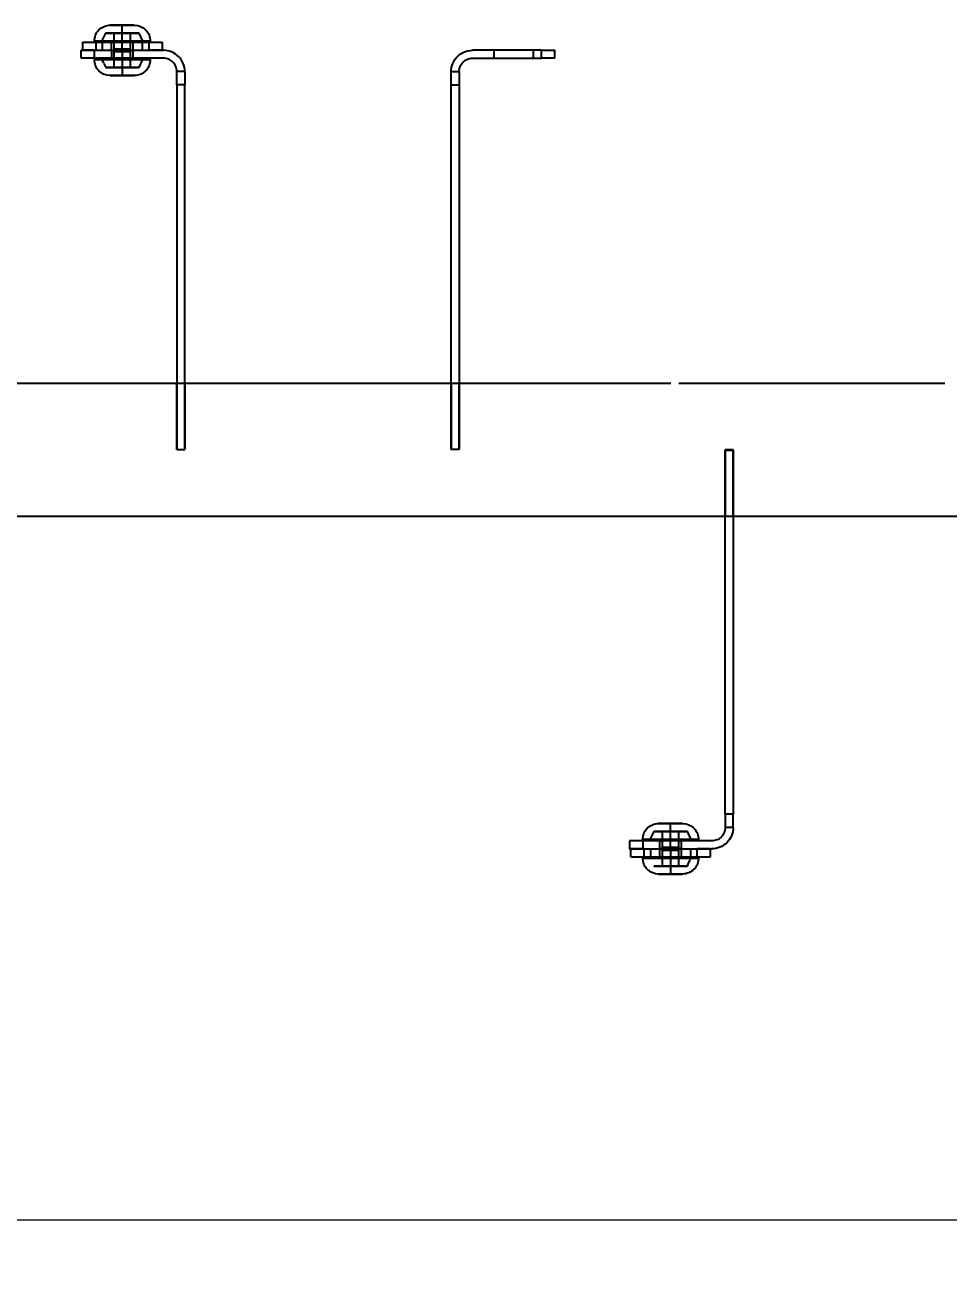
# Model space of a CAD drawing. Header units: millimetres. Extents: x 10366 to 13995, y 24552 to 29685.
# Drawn here: x 11294.7 to 11641.7, y 28548.8 to 29020.5 of the extents above; entities that cross this region are included whole.
import ezdxf

# ---------------------------------------------------------------- set-up
doc = ezdxf.new("R2010")
doc.units = ezdxf.units.MM
doc.header["$LTSCALE"] = 3
for name, color, linetype in [('Default', 7, 'Continuous'), ('Hidden_lines', 7, 'Continuous'), ('Red', 1, 'Continuous')]:
    doc.layers.add(name, color=color, linetype=linetype)
doc.styles.get("Standard").update_dxf_attribs({"font": 'arial.ttf'})
doc.dimstyles.new('MATEUSZ', dxfattribs={"dimtxt": 35, "dimasz": 16, "dimexe": 0.18, "dimexo": 0.0625, "dimgap": 0.09, "dimtad": 0, "dimdec": 0, "dimdsep": 46, "dimtxsty": 'Standard', "dimblk": 'DOT', "dimcen": 0.09, "dimse1": 1, "dimse2": 1, "dimadec": 0, "dimazin": 0, "dimtfac": 1, "dimtdec": 0, "dimtofl": 0, "dimtmove": 0, "dimatfit": 3, "dimfxl": 1, "dimtolj": 1, "dimtzin": 0, "dimlwd": 9, "dimlwe": 9, "dimarcsym": 0})

# ---------------------------------------------------------------- blocks, each defined once
blk = doc.blocks.new('_Dot')
at = {"color": 0, "linetype": 'ByBlock', "lineweight": -2}
blk.add_line((-0.5, 0), (-1, 0), dxfattribs=at)
at = {"color": 0, "linetype": 'ByBlock', "const_width": 0.5}
blk.add_lwpolyline([(-0.25, 0, 1), (0.25, 0, 1)], format="xyb", close=True, dxfattribs=at)
blk = doc.blocks.new('*D19')
at = {"color": 0, "lineweight": 9, "transparency": 16777216}
for p, q in [((11011.69, 28571.75), (12073.1, 28571.75)), ((13239.69, 28571.75), (12178.28, 28571.75))]:
    blk.add_line(p, q, dxfattribs=at)
at = {"layer": 'Defpoints', "color": 0, "transparency": 16777216}
for p in [(10995.69, 28861.08), (13255.69, 28861.08), (13255.69, 28571.75)]:
    blk.add_point(p, dxfattribs=at)
at = {"color": 0, "lineweight": 9, "transparency": 16777216, "xscale": 16, "yscale": 16, "zscale": 16, "rotation": 180}
blk.add_blockref('_Dot', (10995.69, 28571.75), dxfattribs=at)
at = {"color": 0, "lineweight": 9, "transparency": 16777216, "xscale": 16, "yscale": 16, "zscale": 16}
blk.add_blockref('_Dot', (13255.69, 28571.75), dxfattribs=at)
at = {"color": 0, "transparency": 16777216, "insert": (12125.69, 28571.75), "char_height": 35, "attachment_point": 5}
blk.add_mtext('\\A1;2260', dxfattribs=at)

msp = doc.modelspace()

# ---------------------------------------------------------------- linework, layer by layer
at = {"layer": 'Default', "color": 0}
for p, q in [((11316.18, 29014.08), (11316.18, 29011.08)), ((11321.18, 29014.08), (11321.18, 29011.08)), ((11321.18, 29014.08), (11341.18, 29014.08)), ((11341.18, 29014.08), (11341.18, 29011.08)), ((11346.18, 29014.08), (11346.18, 29011.08)), ((11315.69, 29008.08), (11315.69, 29011.08)), ((11320.69, 29011.08), (11346.67, 29011.08)), ((11320.69, 29008.08), (11320.69, 29011.08)), ((11321.18, 29011.08), (11341.18, 29011.08)), ((11488.69, 29011.08), (11462.71, 29011.08)), ((11488.69, 29008.08), (11488.69, 29011.08)), ((11493.69, 29008.08), (11493.69, 29011.08)), ((11346.67, 29008.08), (11320.69, 29008.08)), ((11462.71, 29008.08), (11488.69, 29008.08)), ((11354.69, 29003.06), (11351.69, 29003.06)), ((11454.69, 29003.06), (11457.69, 29003.06)), ((11354.69, 28998.06), (11351.69, 28998.06)), ((11351.69, 28998.06), (11351.69, 28861.23)), ((11354.69, 28861.23), (11354.69, 28998.06)), ((11454.69, 28998.06), (11457.69, 28998.06)), ((11454.69, 28861.23), (11454.69, 28998.06)), ((11457.69, 28998.06), (11457.69, 28861.23)), ((11231.21, 28886.08), (11537.21, 28886.08)), ((11540.21, 28886.08), (11640.21, 28886.08)), ((11351.69, 28861.23), (11351.69, 28861.08)), ((11351.69, 28861.08), (11354.69, 28861.08)), ((11354.69, 28861.08), (11354.69, 28861.23)), ((11454.69, 28861.08), (11454.69, 28861.23)), ((11457.69, 28861.08), (11454.69, 28861.08)), ((11457.69, 28861.23), (11457.69, 28861.08)), ((11557.69, 28861.08), (11560.69, 28861.08)), ((11557.69, 28724.1), (11557.69, 28860.88)), ((11557.69, 28860.88), (11560.69, 28860.88)), ((11559.49, 28860.88), (11560.69, 28860.88)), ((11560.69, 28860.88), (11560.69, 28724.1)), ((11251.69, 28836.08), (11557.69, 28836.08)), ((11560.69, 28836.08), (11660.69, 28836.08)), ((11560.69, 28724.1), (11557.69, 28724.1)), ((11560.69, 28719.1), (11557.69, 28719.1)), ((11521.69, 28714.08), (11521.69, 28711.08)), ((11552.67, 28714.08), (11526.69, 28714.08)), ((11526.69, 28714.08), (11526.69, 28711.08)), ((11522.18, 28708.08), (11522.18, 28711.08)), ((11526.69, 28711.08), (11552.67, 28711.08)), ((11527.18, 28711.08), (11547.18, 28711.08)), ((11527.18, 28708.08), (11527.18, 28711.08)), ((11527.18, 28708.08), (11547.18, 28708.08)), ((11547.18, 28708.08), (11547.18, 28711.08)), ((11552.18, 28708.08), (11552.18, 28711.08))]:
    msp.add_line(p, q, dxfattribs=at)
for points in [[(11316.18, 29014.08, 0), (11316.18, 29014.08, 0), (11316.18, 29014.08, 0), (11316.18, 29014.08, 0), (11316.18, 29014.08, 0), (11316.18, 29014.08, 0), (11316.18, 29014.08, 0), (11316.18, 29014.08, 0), (11316.18, 29014.08, 0), (11316.18, 29014.08, 0), (11316.18, 29014.08, 0), (11316.19, 29014.08, 0), (11316.19, 29014.08, 0), (11316.19, 29014.08, 0), (11316.22, 29014.08, 0), (11316.33, 29014.08, 0), (11316.8, 29014.08, 0), (11321.18, 29014.08, 0)], [(11341.18, 29014.08, 0), (11346.18, 29014.08, 0)], [(11315.69, 29011.08, 0), (11315.69, 29011.08, 0), (11315.69, 29011.08, 0), (11315.69, 29011.08, 0), (11315.69, 29011.08, 0), (11315.69, 29011.08, 0), (11315.69, 29011.08, 0), (11315.69, 29011.08, 0), (11315.69, 29011.08, 0), (11315.69, 29011.08, 0), (11315.69, 29011.08, 0), (11315.7, 29011.08, 0), (11315.7, 29011.08, 0), (11315.7, 29011.08, 0), (11315.73, 29011.08, 0), (11315.84, 29011.08, 0), (11316.31, 29011.08, 0), (11320.69, 29011.08, 0)], [(11321.18, 29011.08, 0), (11316.18, 29011.08, 0)], [(11346.18, 29011.08, 0), (11346.18, 29011.08, 0), (11346.18, 29011.08, 0), (11346.18, 29011.08, 0), (11346.18, 29011.08, 0), (11346.18, 29011.08, 0), (11346.18, 29011.08, 0), (11346.18, 29011.08, 0), (11346.18, 29011.08, 0), (11346.18, 29011.08, 0), (11346.18, 29011.08, 0), (11346.18, 29011.08, 0), (11346.18, 29011.08, 0), (11346.18, 29011.08, 0), (11346.15, 29011.08, 0), (11346.04, 29011.08, 0), (11345.57, 29011.08, 0), (11341.18, 29011.08, 0)], [(11354.69, 29003.06, 0), (11354.65, 29003.86, 0), (11354.54, 29004.65, 0), (11354.34, 29005.43, 0), (11354.07, 29006.17, 0), (11353.72, 29006.89, 0), (11353.31, 29007.56, 0), (11352.84, 29008.2, 0), (11352.3, 29008.78, 0), (11351.72, 29009.3, 0), (11351.09, 29009.76, 0), (11350.41, 29010.16, 0), (11349.7, 29010.49, 0), (11348.97, 29010.75, 0), (11348.22, 29010.93, 0), (11347.45, 29011.05, 0), (11346.67, 29011.08, 0)], [(11454.69, 29003.06, 0), (11454.73, 29003.86, 0), (11454.85, 29004.65, 0), (11455.05, 29005.43, 0), (11455.32, 29006.17, 0), (11455.67, 29006.89, 0), (11456.08, 29007.56, 0), (11456.55, 29008.2, 0), (11457.09, 29008.78, 0), (11457.67, 29009.3, 0), (11458.3, 29009.76, 0), (11458.98, 29010.16, 0), (11459.68, 29010.49, 0), (11460.42, 29010.75, 0), (11461.17, 29010.93, 0), (11461.94, 29011.05, 0), (11462.71, 29011.08, 0)], [(11488.69, 29011.08, 0), (11493.69, 29011.08, 0)], [(11320.69, 29008.08, 0), (11315.69, 29008.08, 0)], [(11351.69, 29003.06, 0), (11351.67, 29003.57, 0), (11351.59, 29004.07, 0), (11351.47, 29004.56, 0), (11351.29, 29005.03, 0), (11351.08, 29005.47, 0), (11350.82, 29005.9, 0), (11350.52, 29006.29, 0), (11350.18, 29006.65, 0), (11349.82, 29006.98, 0), (11349.42, 29007.27, 0), (11349, 29007.51, 0), (11348.56, 29007.72, 0), (11348.1, 29007.88, 0), (11347.63, 29007.99, 0), (11347.16, 29008.06, 0), (11346.67, 29008.08, 0)], [(11457.69, 29003.06, 0), (11457.72, 29003.57, 0), (11457.8, 29004.07, 0), (11457.92, 29004.56, 0), (11458.09, 29005.03, 0), (11458.31, 29005.47, 0), (11458.57, 29005.9, 0), (11458.87, 29006.29, 0), (11459.21, 29006.65, 0), (11459.57, 29006.98, 0), (11459.97, 29007.27, 0), (11460.39, 29007.51, 0), (11460.83, 29007.72, 0), (11461.29, 29007.88, 0), (11461.76, 29007.99, 0), (11462.23, 29008.06, 0), (11462.71, 29008.08, 0)], [(11493.69, 29008.08, 0), (11493.69, 29008.08, 0), (11493.69, 29008.08, 0), (11493.69, 29008.08, 0), (11493.69, 29008.08, 0), (11493.69, 29008.08, 0), (11493.69, 29008.08, 0), (11493.69, 29008.08, 0), (11493.69, 29008.08, 0), (11493.69, 29008.08, 0), (11493.69, 29008.08, 0), (11493.69, 29008.08, 0), (11493.69, 29008.08, 0), (11493.69, 29008.08, 0), (11493.66, 29008.08, 0), (11493.55, 29008.08, 0), (11493.08, 29008.08, 0), (11488.69, 29008.08, 0)], [(11351.69, 28998.06, 0), (11351.69, 29003.06, 0)], [(11354.69, 29003.06, 0), (11354.69, 29003.06, 0), (11354.69, 29003.06, 0), (11354.69, 29003.06, 0), (11354.69, 29003.06, 0), (11354.69, 29003.06, 0), (11354.69, 29003.06, 0), (11354.69, 29003.06, 0), (11354.69, 29003.06, 0), (11354.69, 29003.06, 0), (11354.69, 29003.06, 0), (11354.69, 29003.06, 0), (11354.69, 29003.06, 0), (11354.69, 29003.05, 0), (11354.69, 29003.03, 0), (11354.69, 29002.92, 0), (11354.69, 29002.45, 0), (11354.69, 28998.06, 0)], [(11454.69, 28998.06, 0), (11454.69, 29003.06, 0)], [(11457.69, 29003.06, 0), (11457.69, 29003.06, 0), (11457.69, 29003.06, 0), (11457.69, 29003.06, 0), (11457.69, 29003.06, 0), (11457.69, 29003.06, 0), (11457.69, 29003.06, 0), (11457.69, 29003.06, 0), (11457.69, 29003.06, 0), (11457.69, 29003.06, 0), (11457.69, 29003.06, 0), (11457.69, 29003.06, 0), (11457.69, 29003.06, 0), (11457.69, 29003.05, 0), (11457.69, 29003.03, 0), (11457.69, 29002.92, 0), (11457.69, 29002.45, 0), (11457.69, 28998.06, 0)], [(11351.69, 28886.08, 0), (11351.69, 28886.08, 0), (11351.69, 28886.08, 0), (11351.69, 28886.08, 0), (11351.69, 28886.08, 0), (11351.69, 28886.08, 0), (11351.69, 28886.08, 0), (11351.69, 28886.08, 0), (11351.69, 28886.08, 0), (11351.69, 28886.08, 0), (11351.69, 28886.08, 0), (11351.69, 28886.07, 0), (11351.69, 28886.03, 0), (11351.69, 28885.64, 0), (11351.69, 28883.67, 0), (11351.69, 28861.23, 0)], [(11354.69, 28886.08, 0), (11354.69, 28886.08, 0), (11354.69, 28886.08, 0), (11354.69, 28886.08, 0), (11354.69, 28886.08, 0), (11354.69, 28886.08, 0), (11354.69, 28886.08, 0), (11354.69, 28886.08, 0), (11354.69, 28886.08, 0), (11354.69, 28886.08, 0), (11354.69, 28886.08, 0), (11354.69, 28886.07, 0), (11354.69, 28886.03, 0), (11354.69, 28885.64, 0), (11354.69, 28883.67, 0), (11354.69, 28861.23, 0)], [(11454.69, 28886.08, 0), (11454.69, 28886.08, 0), (11454.69, 28886.08, 0), (11454.69, 28886.08, 0), (11454.69, 28886.08, 0), (11454.69, 28886.08, 0), (11454.69, 28886.08, 0), (11454.69, 28886.08, 0), (11454.69, 28886.08, 0), (11454.69, 28886.08, 0), (11454.69, 28886.08, 0), (11454.69, 28886.07, 0), (11454.69, 28886.03, 0), (11454.69, 28885.64, 0), (11454.69, 28883.67, 0), (11454.69, 28861.23, 0)], [(11457.69, 28886.08, 0), (11457.69, 28886.08, 0), (11457.69, 28886.08, 0), (11457.69, 28886.08, 0), (11457.69, 28886.08, 0), (11457.69, 28886.08, 0), (11457.69, 28886.08, 0), (11457.69, 28886.08, 0), (11457.69, 28886.08, 0), (11457.69, 28886.08, 0), (11457.69, 28886.08, 0), (11457.69, 28886.07, 0), (11457.69, 28886.03, 0), (11457.69, 28885.64, 0), (11457.69, 28883.67, 0), (11457.69, 28861.23, 0)], [(11557.69, 28836.08, 0), (11557.69, 28836.08, 0), (11557.69, 28836.08, 0), (11557.69, 28836.08, 0), (11557.69, 28836.08, 0), (11557.69, 28836.08, 0), (11557.69, 28836.08, 0), (11557.69, 28836.08, 0), (11557.69, 28836.08, 0), (11557.69, 28836.08, 0), (11557.69, 28836.09, 0), (11557.69, 28836.1, 0), (11557.69, 28836.13, 0), (11557.69, 28836.53, 0), (11557.69, 28838.49, 0), (11557.69, 28860.88, 0)], [(11560.69, 28860.88, 0), (11560.69, 28836.08, 0)], [(11557.69, 28724.1, 0), (11557.69, 28719.1, 0)], [(11560.69, 28719.1, 0), (11560.69, 28719.1, 0), (11560.69, 28719.1, 0), (11560.69, 28719.1, 0), (11560.69, 28719.1, 0), (11560.69, 28719.1, 0), (11560.69, 28719.1, 0), (11560.69, 28719.1, 0), (11560.69, 28719.1, 0), (11560.69, 28719.1, 0), (11560.69, 28719.1, 0), (11560.69, 28719.1, 0), (11560.69, 28719.11, 0), (11560.69, 28719.11, 0), (11560.69, 28719.14, 0), (11560.69, 28719.25, 0), (11560.69, 28719.72, 0), (11560.69, 28724.1, 0)], [(11560.69, 28719.1, 0), (11560.65, 28718.3, 0), (11560.54, 28717.51, 0), (11560.34, 28716.74, 0), (11560.07, 28715.99, 0), (11559.72, 28715.28, 0), (11559.31, 28714.6, 0), (11558.84, 28713.97, 0), (11558.3, 28713.39, 0), (11557.72, 28712.87, 0), (11557.09, 28712.41, 0), (11556.41, 28712.01, 0), (11555.7, 28711.68, 0), (11554.97, 28711.42, 0), (11554.22, 28711.23, 0), (11553.45, 28711.12, 0), (11552.67, 28711.08, 0)], [(11557.69, 28719.1, 0), (11557.67, 28718.6, 0), (11557.59, 28718.1, 0), (11557.47, 28717.61, 0), (11557.29, 28717.14, 0), (11557.08, 28716.69, 0), (11556.82, 28716.27, 0), (11556.52, 28715.88, 0), (11556.18, 28715.51, 0), (11555.82, 28715.19, 0), (11555.42, 28714.9, 0), (11555, 28714.65, 0), (11554.56, 28714.45, 0), (11554.1, 28714.29, 0), (11553.63, 28714.18, 0), (11553.16, 28714.11, 0), (11552.67, 28714.08, 0)], [(11526.69, 28714.08, 0), (11521.69, 28714.08, 0)], [(11521.69, 28711.08, 0), (11521.69, 28711.08, 0), (11521.69, 28711.08, 0), (11521.69, 28711.08, 0), (11521.69, 28711.08, 0), (11521.69, 28711.08, 0), (11521.69, 28711.08, 0), (11521.69, 28711.08, 0), (11521.69, 28711.08, 0), (11521.69, 28711.08, 0), (11521.69, 28711.08, 0), (11521.7, 28711.08, 0), (11521.7, 28711.08, 0), (11521.7, 28711.08, 0), (11521.73, 28711.08, 0), (11521.84, 28711.08, 0), (11522.31, 28711.08, 0), (11526.69, 28711.08, 0)], [(11527.18, 28711.08, 0), (11522.18, 28711.08, 0)], [(11522.18, 28708.08, 0), (11522.18, 28708.08, 0), (11522.18, 28708.08, 0), (11522.18, 28708.08, 0), (11522.18, 28708.08, 0), (11522.18, 28708.08, 0), (11522.18, 28708.08, 0), (11522.18, 28708.08, 0), (11522.18, 28708.08, 0), (11522.18, 28708.08, 0), (11522.18, 28708.08, 0), (11522.19, 28708.08, 0), (11522.19, 28708.08, 0), (11522.19, 28708.08, 0), (11522.22, 28708.08, 0), (11522.33, 28708.08, 0), (11522.8, 28708.08, 0), (11527.18, 28708.08, 0)], [(11552.18, 28711.08, 0), (11552.18, 28711.08, 0), (11552.18, 28711.08, 0), (11552.18, 28711.08, 0), (11552.18, 28711.08, 0), (11552.18, 28711.08, 0), (11552.18, 28711.08, 0), (11552.18, 28711.08, 0), (11552.18, 28711.08, 0), (11552.18, 28711.08, 0), (11552.18, 28711.08, 0), (11552.18, 28711.08, 0), (11552.18, 28711.08, 0), (11552.18, 28711.08, 0), (11552.15, 28711.08, 0), (11552.04, 28711.08, 0), (11551.57, 28711.08, 0), (11547.18, 28711.08, 0)], [(11547.18, 28708.08, 0), (11552.18, 28708.08, 0)]]:
    msp.add_polyline3d(points, dxfattribs=at)
at = {"layer": 'Hidden_lines', "color": 0}
for p, q in [((11323.55, 29014.54), (11324.95, 29017.54)), ((11323.68, 29011.08), (11323.68, 29014.08)), ((11327.18, 29011.08), (11327.18, 29014.08)), ((11328.18, 29014.54), (11328.18, 29017.54)), ((11328.18, 29011.54), (11328.18, 29014.08)), ((11331.18, 29014.54), (11331.18, 29017.54)), ((11331.18, 29011.54), (11331.18, 29014.08)), ((11334.18, 29017.54), (11334.18, 29014.08)), ((11334.18, 29014.08), (11334.18, 29011.54)), ((11335.18, 29014.08), (11335.18, 29011.08)), ((11337.42, 29017.54), (11338.82, 29014.54)), ((11338.68, 29014.08), (11338.68, 29011.08)), ((11327.18, 29011.08), (11327.18, 29008.08)), ((11328.18, 29008.08), (11328.18, 29010.57)), ((11331.18, 29010.57), (11331.18, 29008.08)), ((11334.18, 29010.57), (11334.18, 29008.08)), ((11335.18, 29011.08), (11335.18, 29008.08)), ((11470.7, 29011.08), (11470.7, 29008.08)), ((11485.7, 29008.08), (11485.7, 29011.08)), ((11323.95, 29006.71), (11323.55, 29007.57)), ((11323.95, 29006.71), (11324.02, 29006.56)), ((11324.02, 29006.56), (11324.15, 29006.27)), ((11324.23, 29006.11), (11324.95, 29004.57)), ((11328.18, 29004.57), (11328.18, 29007.57)), ((11331.18, 29007.57), (11331.18, 29004.57)), ((11334.18, 29007.57), (11334.18, 29004.57)), ((11338.82, 29007.57), (11337.42, 29004.57)), ((11557.69, 28860.88), (11558.87, 28860.88)), ((11557.69, 28836.08), (11560.69, 28836.08)), ((11557.69, 28836.08), (11560.69, 28836.08)), ((11529.55, 28714.6), (11530.95, 28717.6)), ((11534.18, 28714.6), (11534.18, 28717.6)), ((11537.18, 28714.6), (11537.18, 28717.6)), ((11540.18, 28717.6), (11540.18, 28714.08)), ((11543.42, 28717.6), (11544.82, 28714.6)), ((11533.18, 28711.08), (11533.18, 28714.08)), ((11534.18, 28711.6), (11534.18, 28714.08)), ((11537.18, 28711.6), (11537.18, 28714.08)), ((11540.18, 28714.08), (11540.18, 28711.6)), ((11541.18, 28714.08), (11541.18, 28711.08)), ((11529.68, 28708.08), (11529.68, 28711.08)), ((11533.18, 28708.08), (11533.18, 28711.08)), ((11534.18, 28708.08), (11534.18, 28710.63)), ((11534.18, 28704.63), (11534.18, 28708.08)), ((11537.18, 28710.63), (11537.18, 28708.08)), ((11537.18, 28707.63), (11537.18, 28704.63)), ((11540.18, 28710.63), (11540.18, 28708.08)), ((11540.18, 28707.63), (11540.18, 28704.63)), ((11541.18, 28711.08), (11541.18, 28708.08)), ((11544.06, 28706), (11544.47, 28706.87)), ((11544.48, 28706.9), (11544.6, 28707.16)), ((11544.68, 28711.08), (11544.68, 28708.08)), ((11543.66, 28705.13), (11543.42, 28704.63)), ((11543.66, 28705.13), (11544.06, 28706))]:
    msp.add_line(p, q, dxfattribs=at)
for points in [[(11331.18, 29017.54, 0), (11324.95, 29017.54, 0)], [(11331.18, 29017.54, 0), (11337.42, 29017.54, 0)], [(11331.18, 29011.54, 0), (11329.06, 29011.54, 0), (11328.4, 29011.54, 0), (11328.23, 29011.54, 0), (11328.2, 29011.54, 0), (11328.19, 29011.54, 0), (11328.19, 29011.54, 0), (11328.18, 29011.54, 0), (11328.18, 29011.54, 0), (11328.18, 29011.54, 0), (11328.18, 29011.54, 0), (11328.18, 29011.54, 0), (11328.18, 29011.54, 0), (11328.18, 29011.54, 0), (11328.18, 29011.54, 0), (11328.18, 29011.54, 0), (11328.18, 29011.54, 0), (11328.18, 29011.54, 0), (11328.18, 29011.54, 0), (11328.18, 29011.54, 0), (11328.18, 29011.54, 0), (11328.18, 29011.54, 0), (11328.18, 29011.54, 0), (11328.18, 29011.54, 0), (11328.18, 29011.54, 0), (11328.18, 29011.54, 0), (11328.19, 29011.54, 0), (11328.19, 29011.54, 0), (11328.19, 29011.54, 0), (11328.21, 29011.54, 0), (11328.27, 29011.54, 0), (11328.55, 29011.54, 0)], [(11331.18, 29010.57, 0), (11329.06, 29010.57, 0), (11328.4, 29010.57, 0), (11328.23, 29010.57, 0), (11328.2, 29010.57, 0), (11328.19, 29010.57, 0), (11328.19, 29010.57, 0), (11328.18, 29010.57, 0), (11328.18, 29010.57, 0), (11328.18, 29010.57, 0), (11328.18, 29010.57, 0), (11328.18, 29010.57, 0), (11328.18, 29010.57, 0), (11328.18, 29010.57, 0), (11328.18, 29010.57, 0), (11328.18, 29010.57, 0), (11328.18, 29010.57, 0), (11328.18, 29010.57, 0), (11328.18, 29010.57, 0), (11328.18, 29010.57, 0), (11328.18, 29010.57, 0), (11328.18, 29010.57, 0), (11328.18, 29010.57, 0), (11328.18, 29010.57, 0), (11328.18, 29010.57, 0), (11328.18, 29010.57, 0), (11328.19, 29010.57, 0), (11328.19, 29010.57, 0), (11328.19, 29010.57, 0), (11328.21, 29010.57, 0), (11328.27, 29010.57, 0), (11328.55, 29010.57, 0)], [(11331.18, 29011.54, 0), (11334.18, 29011.54, 0)], [(11331.18, 29010.57, 0), (11334.18, 29010.57, 0)], [(11331.18, 29004.57, 0), (11324.95, 29004.57, 0)], [(11331.18, 29004.57, 0), (11337.42, 29004.57, 0)], [(11537.18, 28717.6, 0), (11530.95, 28717.6, 0)], [(11537.18, 28717.6, 0), (11543.42, 28717.6, 0)], [(11537.18, 28711.6, 0), (11535.06, 28711.6, 0), (11534.4, 28711.6, 0), (11534.23, 28711.6, 0), (11534.2, 28711.6, 0), (11534.19, 28711.6, 0), (11534.19, 28711.6, 0), (11534.18, 28711.6, 0), (11534.18, 28711.6, 0), (11534.18, 28711.6, 0), (11534.18, 28711.6, 0), (11534.18, 28711.6, 0), (11534.18, 28711.6, 0), (11534.18, 28711.6, 0), (11534.18, 28711.6, 0), (11534.18, 28711.6, 0), (11534.18, 28711.6, 0), (11534.18, 28711.6, 0), (11534.18, 28711.6, 0), (11534.18, 28711.6, 0), (11534.18, 28711.6, 0), (11534.18, 28711.6, 0), (11534.18, 28711.6, 0), (11534.18, 28711.6, 0), (11534.18, 28711.6, 0), (11534.18, 28711.6, 0), (11534.19, 28711.6, 0), (11534.19, 28711.6, 0), (11534.19, 28711.6, 0), (11534.21, 28711.6, 0), (11534.27, 28711.6, 0), (11534.55, 28711.6, 0)], [(11537.18, 28711.6, 0), (11539.31, 28711.6, 0), (11539.97, 28711.6, 0), (11540.13, 28711.6, 0), (11540.17, 28711.6, 0), (11540.18, 28711.6, 0), (11540.18, 28711.6, 0), (11540.18, 28711.6, 0), (11540.18, 28711.6, 0), (11540.18, 28711.6, 0), (11540.18, 28711.6, 0), (11540.18, 28711.6, 0), (11540.18, 28711.6, 0), (11540.18, 28711.6, 0), (11540.18, 28711.6, 0), (11540.18, 28711.6, 0), (11540.18, 28711.6, 0), (11540.18, 28711.6, 0), (11540.18, 28711.6, 0), (11540.18, 28711.6, 0), (11540.18, 28711.6, 0), (11540.18, 28711.6, 0), (11540.18, 28711.6, 0), (11540.18, 28711.6, 0), (11540.18, 28711.6, 0), (11540.18, 28711.6, 0), (11540.18, 28711.6, 0), (11540.18, 28711.6, 0), (11540.18, 28711.6, 0), (11540.16, 28711.6, 0), (11540.1, 28711.6, 0), (11539.81, 28711.6, 0)], [(11537.18, 28711.08, 0), (11540.01, 28711.08, 0), (11540.9, 28711.08, 0), (11541.12, 28711.08, 0), (11541.17, 28711.08, 0), (11541.18, 28711.08, 0), (11541.18, 28711.08, 0), (11541.18, 28711.08, 0), (11541.18, 28711.08, 0), (11541.18, 28711.08, 0), (11541.18, 28711.08, 0), (11541.18, 28711.08, 0), (11541.18, 28711.08, 0), (11541.18, 28711.08, 0), (11541.18, 28711.08, 0), (11541.18, 28711.08, 0), (11541.18, 28711.08, 0), (11541.18, 28711.08, 0), (11541.18, 28711.08, 0), (11541.18, 28711.08, 0), (11541.18, 28711.08, 0), (11541.18, 28711.08, 0), (11541.18, 28711.08, 0), (11541.18, 28711.08, 0), (11541.18, 28711.08, 0), (11541.18, 28711.08, 0), (11541.18, 28711.08, 0), (11541.16, 28711.08, 0), (11541.07, 28711.08, 0), (11540.69, 28711.08, 0), (11533.79, 28711.08, 0), (11533.19, 28711.08, 0), (11533.19, 28711.08, 0), (11533.18, 28711.08, 0), (11533.18, 28711.08, 0), (11533.18, 28711.08, 0), (11533.18, 28711.08, 0), (11533.18, 28711.08, 0), (11533.18, 28711.08, 0), (11533.18, 28711.08, 0), (11533.18, 28711.08, 0), (11533.18, 28711.08, 0), (11533.18, 28711.08, 0), (11533.18, 28711.08, 0), (11533.18, 28711.08, 0), (11533.18, 28711.08, 0), (11533.18, 28711.08, 0), (11533.18, 28711.08, 0), (11533.19, 28711.08, 0), (11533.19, 28711.08, 0), (11533.19, 28711.08, 0), (11533.21, 28711.08, 0), (11533.3, 28711.08, 0), (11533.68, 28711.08, 0)], [(11537.18, 28710.63, 0), (11535.06, 28710.63, 0), (11534.4, 28710.63, 0), (11534.23, 28710.63, 0), (11534.2, 28710.63, 0), (11534.19, 28710.63, 0), (11534.19, 28710.63, 0), (11534.18, 28710.63, 0), (11534.18, 28710.63, 0), (11534.18, 28710.63, 0), (11534.18, 28710.63, 0), (11534.18, 28710.63, 0), (11534.18, 28710.63, 0), (11534.18, 28710.63, 0), (11534.18, 28710.63, 0), (11534.18, 28710.63, 0), (11534.18, 28710.63, 0), (11534.18, 28710.63, 0), (11534.18, 28710.63, 0), (11534.18, 28710.63, 0), (11534.18, 28710.63, 0), (11534.18, 28710.63, 0), (11534.18, 28710.63, 0), (11534.18, 28710.63, 0), (11534.18, 28710.63, 0), (11534.18, 28710.63, 0), (11534.19, 28710.63, 0), (11534.19, 28710.63, 0), (11534.19, 28710.63, 0), (11534.21, 28710.63, 0), (11534.27, 28710.63, 0), (11534.55, 28710.63, 0)], [(11537.18, 28710.63, 0), (11539.31, 28710.63, 0), (11539.97, 28710.63, 0), (11540.13, 28710.63, 0), (11540.17, 28710.63, 0), (11540.18, 28710.63, 0), (11540.18, 28710.63, 0), (11540.18, 28710.63, 0), (11540.18, 28710.63, 0), (11540.18, 28710.63, 0), (11540.18, 28710.63, 0), (11540.18, 28710.63, 0), (11540.18, 28710.63, 0), (11540.18, 28710.63, 0), (11540.18, 28710.63, 0), (11540.18, 28710.63, 0), (11540.18, 28710.63, 0), (11540.18, 28710.63, 0), (11540.18, 28710.63, 0), (11540.18, 28710.63, 0), (11540.18, 28710.63, 0), (11540.18, 28710.63, 0), (11540.18, 28710.63, 0), (11540.18, 28710.63, 0), (11540.18, 28710.63, 0), (11540.18, 28710.63, 0), (11540.18, 28710.63, 0), (11540.18, 28710.63, 0), (11540.18, 28710.63, 0), (11540.16, 28710.63, 0), (11540.1, 28710.63, 0), (11539.81, 28710.63, 0)], [(11537.18, 28704.63, 0), (11530.95, 28704.63, 0)], [(11537.18, 28704.63, 0), (11543.42, 28704.63, 0)]]:
    msp.add_polyline3d(points, close=True, dxfattribs=at)
for points in [[(11331.18, 29014.54, 0), (11328.4, 29014.54, 0)], [(11333.71, 29014.54, 0), (11331.18, 29014.54, 0)], [(11331.18, 29007.57, 0), (11328.4, 29007.57, 0)], [(11333.71, 29007.57, 0), (11331.18, 29007.57, 0)], [(11351.69, 28861.08, 0), (11351.69, 28886.08, 0)], [(11354.69, 28861.08, 0), (11354.69, 28886.08, 0)], [(11454.69, 28861.08, 0), (11454.69, 28886.08, 0)], [(11457.69, 28861.08, 0), (11457.69, 28886.08, 0)], [(11557.69, 28861.08, 0), (11557.69, 28836.08, 0)], [(11560.69, 28836.08, 0), (11560.69, 28836.08, 0), (11560.69, 28836.08, 0), (11560.69, 28836.08, 0), (11560.69, 28836.08, 0), (11560.69, 28836.08, 0), (11560.69, 28836.08, 0), (11560.69, 28836.08, 0), (11560.69, 28836.08, 0), (11560.69, 28836.08, 0), (11560.69, 28836.09, 0), (11560.69, 28836.1, 0), (11560.69, 28836.13, 0), (11560.69, 28836.53, 0), (11560.69, 28838.52, 0), (11560.69, 28861.08, 0)]]:
    msp.add_polyline3d(points, dxfattribs=at)
at = {"layer": 'Red', "color": 0}
for points in [[(11320.68, 29014.54, 0), (11320.71, 29015.12, 0), (11320.8, 29015.69, 0), (11320.94, 29016.25, 0), (11321.13, 29016.8, 0), (11321.38, 29017.33, 0), (11321.67, 29017.84, 0), (11322.02, 29018.31, 0), (11322.42, 29018.76, 0), (11322.86, 29019.16, 0), (11323.35, 29019.52, 0), (11323.85, 29019.82, 0), (11324.38, 29020.07, 0), (11324.93, 29020.27, 0), (11325.51, 29020.42, 0), (11326.09, 29020.51, 0), (11326.68, 29020.54, 0)], [(11331.18, 29014.54, 0), (11331.18, 29020.54, 0)], [(11335.68, 29020.54, 0), (11336.86, 29020.42, 0), (11337.44, 29020.27, 0), (11337.99, 29020.07, 0), (11338.52, 29019.82, 0), (11339.02, 29019.52, 0), (11339.51, 29019.16, 0), (11339.95, 29018.76, 0), (11340.35, 29018.31, 0), (11340.69, 29017.84, 0), (11340.99, 29017.33, 0), (11341.24, 29016.8, 0), (11341.43, 29016.25, 0), (11341.57, 29015.69, 0), (11341.66, 29015.12, 0), (11341.68, 29014.54, 0)], [(11328.4, 29014.54, 0), (11322.3, 29014.54, 0), (11320.9, 29014.54, 0), (11320.69, 29014.54, 0), (11320.69, 29014.54, 0), (11320.68, 29014.54, 0), (11320.68, 29014.54, 0), (11320.68, 29014.54, 0), (11320.68, 29014.54, 0), (11320.68, 29014.54, 0), (11320.68, 29014.54, 0), (11320.68, 29014.54, 0), (11320.68, 29014.54, 0), (11320.68, 29014.54, 0), (11320.68, 29014.54, 0), (11320.68, 29014.54, 0), (11320.68, 29014.54, 0), (11320.68, 29014.54, 0), (11320.69, 29014.54, 0), (11320.69, 29014.54, 0), (11320.7, 29014.54, 0), (11320.75, 29014.54, 0), (11320.94, 29014.54, 0), (11321.75, 29014.54, 0), (11331.18, 29014.54, 0)], [(11331.18, 29014.54, 0), (11341.61, 29014.54, 0), (11341.68, 29014.54, 0), (11341.68, 29014.54, 0), (11341.68, 29014.54, 0), (11341.68, 29014.54, 0), (11341.68, 29014.54, 0), (11341.68, 29014.54, 0), (11341.68, 29014.54, 0), (11341.68, 29014.54, 0), (11341.68, 29014.54, 0), (11341.68, 29014.54, 0), (11341.68, 29014.54, 0), (11341.68, 29014.54, 0), (11341.68, 29014.54, 0), (11341.68, 29014.54, 0), (11341.68, 29014.54, 0), (11341.68, 29014.54, 0), (11341.68, 29014.54, 0), (11341.68, 29014.54, 0), (11341.68, 29014.54, 0), (11341.68, 29014.54, 0), (11341.67, 29014.54, 0), (11341.62, 29014.54, 0), (11341.43, 29014.54, 0), (11340.6, 29014.54, 0), (11333.71, 29014.54, 0)], [(11328.4, 29007.57, 0), (11322.3, 29007.57, 0), (11320.9, 29007.57, 0), (11320.69, 29007.57, 0), (11320.69, 29007.57, 0), (11320.68, 29007.57, 0), (11320.68, 29007.57, 0), (11320.68, 29007.57, 0), (11320.68, 29007.57, 0), (11320.68, 29007.57, 0), (11320.68, 29007.57, 0), (11320.68, 29007.57, 0), (11320.68, 29007.57, 0), (11320.68, 29007.57, 0), (11320.68, 29007.57, 0), (11320.68, 29007.57, 0), (11320.68, 29007.57, 0), (11320.68, 29007.57, 0), (11320.69, 29007.57, 0), (11320.69, 29007.57, 0), (11320.7, 29007.57, 0), (11320.75, 29007.57, 0), (11320.94, 29007.57, 0), (11321.75, 29007.57, 0), (11331.18, 29007.57, 0)], [(11326.68, 29001.57, 0), (11325.51, 29001.69, 0), (11324.93, 29001.84, 0), (11324.38, 29002.03, 0), (11323.85, 29002.28, 0), (11323.35, 29002.59, 0), (11322.86, 29002.95, 0), (11322.42, 29003.35, 0), (11322.02, 29003.79, 0), (11321.67, 29004.27, 0), (11321.38, 29004.78, 0), (11321.13, 29005.31, 0), (11320.94, 29005.85, 0), (11320.8, 29006.42, 0), (11320.71, 29006.99, 0), (11320.68, 29007.57, 0)], [(11331.18, 29007.57, 0), (11331.18, 29001.57, 0)], [(11331.18, 29007.57, 0), (11341.61, 29007.57, 0), (11341.68, 29007.57, 0), (11341.68, 29007.57, 0), (11341.68, 29007.57, 0), (11341.68, 29007.57, 0), (11341.68, 29007.57, 0), (11341.68, 29007.57, 0), (11341.68, 29007.57, 0), (11341.68, 29007.57, 0), (11341.68, 29007.57, 0), (11341.68, 29007.57, 0), (11341.68, 29007.57, 0), (11341.68, 29007.57, 0), (11341.68, 29007.57, 0), (11341.68, 29007.57, 0), (11341.68, 29007.57, 0), (11341.68, 29007.57, 0), (11341.68, 29007.57, 0), (11341.68, 29007.57, 0), (11341.68, 29007.57, 0), (11341.68, 29007.57, 0), (11341.67, 29007.57, 0), (11341.62, 29007.57, 0), (11341.43, 29007.57, 0), (11340.6, 29007.57, 0), (11333.71, 29007.57, 0)], [(11341.68, 29007.57, 0), (11341.66, 29006.99, 0), (11341.57, 29006.42, 0), (11341.43, 29005.85, 0), (11341.24, 29005.31, 0), (11340.99, 29004.78, 0), (11340.69, 29004.27, 0), (11340.35, 29003.79, 0), (11339.95, 29003.35, 0), (11339.51, 29002.95, 0), (11339.02, 29002.59, 0), (11338.52, 29002.28, 0), (11337.99, 29002.03, 0), (11337.44, 29001.84, 0), (11336.86, 29001.69, 0), (11336.27, 29001.6, 0), (11335.68, 29001.57, 0)], [(11526.68, 28714.6, 0), (11526.71, 28715.18, 0), (11526.8, 28715.75, 0), (11526.94, 28716.31, 0), (11527.13, 28716.86, 0), (11527.38, 28717.39, 0), (11527.67, 28717.9, 0), (11528.02, 28718.37, 0), (11528.42, 28718.82, 0), (11528.86, 28719.22, 0), (11529.35, 28719.58, 0), (11529.85, 28719.88, 0), (11530.38, 28720.13, 0), (11530.93, 28720.33, 0), (11531.51, 28720.48, 0), (11532.09, 28720.57, 0), (11532.68, 28720.6, 0)], [(11537.18, 28714.6, 0), (11537.18, 28720.6, 0)], [(11541.68, 28720.6, 0), (11542.86, 28720.48, 0), (11543.44, 28720.33, 0), (11543.99, 28720.13, 0), (11544.52, 28719.88, 0), (11545.02, 28719.58, 0), (11545.51, 28719.22, 0), (11545.95, 28718.82, 0), (11546.35, 28718.37, 0), (11546.69, 28717.9, 0), (11546.99, 28717.39, 0), (11547.24, 28716.86, 0), (11547.43, 28716.31, 0), (11547.57, 28715.75, 0), (11547.66, 28715.18, 0), (11547.68, 28714.6, 0)], [(11532.68, 28701.63, 0), (11531.51, 28701.75, 0), (11530.93, 28701.9, 0), (11530.38, 28702.09, 0), (11529.85, 28702.34, 0), (11529.35, 28702.65, 0), (11528.86, 28703.01, 0), (11528.42, 28703.41, 0), (11528.02, 28703.85, 0), (11527.67, 28704.33, 0), (11527.38, 28704.84, 0), (11527.13, 28705.37, 0), (11526.94, 28705.91, 0), (11526.8, 28706.48, 0), (11526.71, 28707.05, 0), (11526.68, 28707.63, 0)], [(11537.18, 28707.63, 0), (11537.18, 28701.63, 0)], [(11547.68, 28707.63, 0), (11547.66, 28707.05, 0), (11547.57, 28706.48, 0), (11547.43, 28705.91, 0), (11547.24, 28705.37, 0), (11546.99, 28704.84, 0), (11546.69, 28704.33, 0), (11546.35, 28703.85, 0), (11545.95, 28703.41, 0), (11545.51, 28703.01, 0), (11545.02, 28702.65, 0), (11544.52, 28702.34, 0), (11543.99, 28702.09, 0), (11543.44, 28701.9, 0), (11542.86, 28701.75, 0), (11542.27, 28701.66, 0), (11541.68, 28701.63, 0)]]:
    msp.add_polyline3d(points, dxfattribs=at)
for points in [[(11331.18, 29020.54, 0), (11326.68, 29020.54, 0)], [(11331.18, 29020.54, 0), (11335.68, 29020.54, 0)], [(11331.18, 29001.57, 0), (11326.68, 29001.57, 0)], [(11331.18, 29001.57, 0), (11335.68, 29001.57, 0)], [(11537.18, 28720.6, 0), (11532.68, 28720.6, 0)], [(11537.18, 28720.6, 0), (11541.68, 28720.6, 0)], [(11537.18, 28714.6, 0), (11526.68, 28714.6, 0)], [(11537.18, 28714.6, 0), (11547.68, 28714.6, 0)], [(11537.18, 28707.63, 0), (11526.68, 28707.63, 0)], [(11537.18, 28707.63, 0), (11547.68, 28707.63, 0)], [(11537.18, 28701.63, 0), (11532.68, 28701.63, 0)], [(11537.18, 28701.63, 0), (11541.68, 28701.63, 0)]]:
    msp.add_polyline3d(points, close=True, dxfattribs=at)

# ---------------------------------------------------------------- dimensions: what is measured, and where the dimension line sits
dim = msp.add_linear_dim(base=(13255.69, 28571.75), p1=(10995.69, 28861.08), p2=(13255.69, 28861.08), dimstyle='MATEUSZ')
dim.commit()
dim.dimension.update_dxf_attribs({"geometry": '*D19', "text_midpoint": (12125.69, 28571.75)})

doc.saveas('drawing.dxf')
